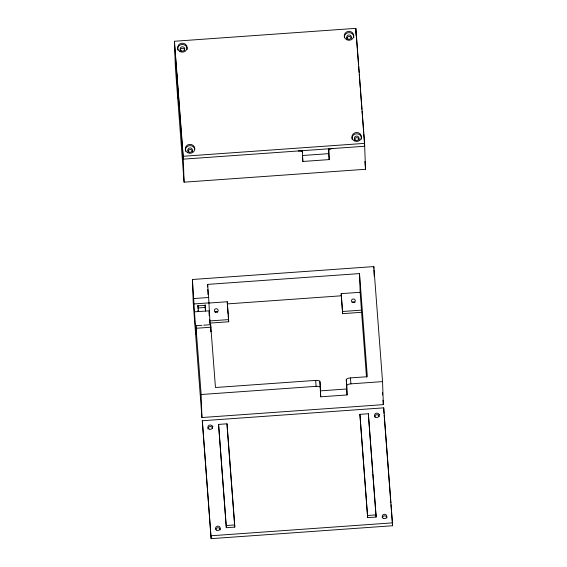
<?xml version="1.0" encoding="UTF-8"?>
<svg xmlns="http://www.w3.org/2000/svg" width="567" height="567" viewBox="0 0 567 567"><rect width="100%" height="100%" fill="white"/><g stroke="black" fill="none" stroke-linecap="round" stroke-linejoin="round"><path stroke-width="0.85" d="M175.997 63.171L178.279 98.757L178.01 90.139M210.633 324.459L210.881 331.73M174.452 41.256L355.863 28.35L364.588 143.373L365.495 169.271L184.091 182.17L175.359 67.154L174.452 41.256L183.184 156.272L184.091 182.17M183.184 156.272L364.588 143.373M302.388 155.514L328.754 153.643L328.577 148.54M302.516 157.215L302.842 161.467L329.207 159.589L328.754 148.54M192.419 279.496L373.823 266.589L382.548 381.605L383.356 404.632L201.944 417.532L193.219 302.516L192.419 279.496L195.438 326.351L196.139 334.112L195.863 325.508L201.143 394.512L201.944 417.532M207.72 286.945L207.635 284.393L359.506 273.585L367.331 376.708L350.456 377.913A4.231 1.439 -4.3 0 0 346.288 379.649L347.068 394.951L320.702 396.822L319.923 381.52A4.231 1.439 -4.3 0 0 315.656 380.386L215.46 387.509L210.633 324.444M193.857 298.533L208.628 297.477L210.137 324.352M194.212 303.933L208.975 302.884M209.152 303.033L227.268 301.743L228.699 321.751L209.712 323.105L209.514 319.242M360.158 292.296L361.59 312.297L342.61 313.65L341.178 293.642L360.158 292.296L359.506 273.585M198.174 310.128L198.287 311.581L198.081 305.811L205.254 305.301L205.211 304.833M228.118 314.104L227.346 303.905L341.249 295.804M205.254 305.301L205.46 311.07L205.183 307.442L198.011 307.952L198.032 308.462M194.488 311.85L209.251 310.801M209.641 320.943L228.621 319.597M342.61 313.65L342.532 311.489L361.512 310.142M195.87 325.749L201.944 325.316M203.681 325.196L209.762 324.763M196.118 328.279L210.881 327.223M201.143 394.512L316.103 386.333A4.231 1.439 -4.3 0 1 320.376 387.474L320.702 396.822M347.068 394.951L346.742 385.595A4.231 1.439 -4.3 0 1 350.909 383.859L382.548 381.605M320.249 390.876L346.614 388.997M202.313 420.749L383.717 407.85L392.442 522.866L392.548 525.744L211.137 538.65L202.313 420.749L211.137 538.65M218.578 424.407L227.02 423.811L234.695 524.95L234.766 527.104L226.332 527.707L218.578 424.407L226.332 527.707M359.91 414.357L368.344 413.754L376.02 514.893L376.098 517.054L367.657 517.65L359.91 414.357L367.657 517.65M226.254 525.545L234.695 524.95M367.586 515.495L376.02 514.893M211.037 535.772L392.442 522.866M178.017 90.174L178.229 92.563M210.74 331.759L210.626 330.497M198.039 305.344L198.081 305.811M355.963 31.228L358.493 64.595M358.627 66.346L359.095 72.491M359.23 74.249L360.229 87.417M360.357 89.175L361.356 102.344M361.491 104.101L361.895 109.374M362.022 111.125L362.49 117.27M362.625 119.027L363.624 132.196M363.759 133.954L364.687 146.251L183.283 159.15L174.558 44.134M364.893 161.368L365.495 169.271M382.42 392.336L382.619 394.972M383.023 400.238L383.356 404.632M384.015 413.357L383.717 407.85M384.15 415.115L387.417 458.136M387.552 459.894L390.812 502.915M390.947 504.673L391.414 510.817M391.549 512.575L392.548 525.744M361.59 312.297L366.509 377.098M372.696 472.198L368.344 413.754M372.831 473.962L376.098 517.054M350.456 377.913L350.909 383.859M341.178 293.642L342.532 311.489M346.288 379.649L346.742 385.595M328.754 153.643L329.207 159.589M302.388 150.411L302.842 161.467M319.923 381.52L320.376 387.474M315.656 380.386L316.103 386.333M228.246 315.805L228.699 321.751M227.098 425.966L234.766 527.104M207.635 284.393L208.628 297.477M208.932 311.595L209.251 315.847M204.942 305.294L205.013 306.577M197.77 305.804L197.84 307.087M205.183 307.442L205.204 307.952M373.823 266.589L373.88 268.29M373.944 269.998L374.149 275.966M355.863 28.35L356.111 35.494M302.211 150.411L302.268 152.112M227.268 301.743L227.346 303.905M227.02 423.811L227.069 425.25M207.813 289.489L207.99 294.592M185.48 151.247A4.756 4.472 -2 0 1 189.102 145.726A4.756 4.472 -2 0 1 194.779 149.362M187.911 151.077A2.325 2.19 -2 0 1 192.468 151.68M352.121 139.39A4.756 4.472 -2 0 1 356.615 133.777A4.756 4.472 -2 0 1 361.385 139.149M354.453 139.843A2.325 2.19 -2 0 1 356.778 137.646A2.325 2.19 -2 0 1 359.109 139.822M177.804 50.109A4.756 4.472 -2 0 1 182.071 44.502A4.756 4.472 -2 0 1 187.138 49.442M180.143 50.711A2.325 2.19 -2 0 1 182.22 48.372A2.325 2.19 -2 0 1 184.764 50.229M344.297 37.046A4.756 4.472 -2 0 1 349.364 32.645A4.756 4.472 -2 0 1 353.78 37.592M346.784 38.861A2.325 2.19 -2 0 1 348.776 36.529A2.325 2.19 -2 0 1 351.377 38.223M328.881 150.234A4.231 1.439 -4.3 0 1 333.049 148.497M298.242 150.971A4.231 1.439 -4.3 0 1 302.516 152.112M215.07 312.084A1.907 1.793 -2 0 1 217.756 312.155M352.043 302.459A1.907 1.793 -2 0 1 354.999 302.537M212.632 426.129A4.756 4.472 -2 0 1 213.05 426.37M207.954 428.914A2.325 2.19 -2 0 1 210.024 426.575A2.325 2.19 -2 0 1 212.575 428.432M379.273 414.271A4.756 4.472 -2 0 1 379.692 414.512M374.596 417.064A2.325 2.19 -2 0 1 376.587 414.732A2.325 2.19 -2 0 1 379.188 416.426M215.715 529.28A2.325 2.19 -2 0 1 220.272 529.883M382.271 517.891A2.325 2.19 -2 0 1 384.674 515.85A2.325 2.19 -2 0 1 386.914 518.025M187.585 152.651A4.756 4.472 -2 0 0 194.8 148.873A4.756 4.472 -2 0 0 187.741 144.904A4.756 4.472 -2 0 0 187.585 152.651M188.917 151.999A2.325 2.19 -2 0 0 192.411 150.092A2.325 2.19 -2 0 0 188.924 148.214A2.325 2.19 -2 0 0 188.917 151.999M354.226 140.793A4.756 4.472 -2 0 0 361.434 137.016A4.756 4.472 -2 0 0 354.382 133.047A4.756 4.472 -2 0 0 354.226 140.793M355.559 140.148A2.325 2.19 -2 0 0 359.053 138.242A2.325 2.19 -2 0 0 355.566 136.356A2.325 2.19 -2 0 0 355.559 140.148M179.909 51.512A4.756 4.472 -2 0 0 187.124 47.734A4.756 4.472 -2 0 0 180.065 43.765A4.756 4.472 -2 0 0 179.909 51.512M181.249 50.867A2.325 2.19 -2 0 0 184.736 48.953A2.325 2.19 -2 0 0 181.249 47.075A2.325 2.19 -2 0 0 181.249 50.867M346.55 39.662A4.756 4.472 -2 0 0 353.765 35.884A4.756 4.472 -2 0 0 346.706 31.908A4.756 4.472 -2 0 0 346.55 39.662M347.89 39.01A2.325 2.19 -2 0 0 351.377 37.103A2.325 2.19 -2 0 0 347.89 35.218A2.325 2.19 -2 0 0 347.89 39.01M215.29 312.041A1.907 1.793 -2 0 0 218.175 310.532A1.907 1.793 -2 0 0 215.347 308.937A1.907 1.793 -2 0 0 215.29 312.041M352.398 302.289A1.907 1.793 -2 0 0 355.282 300.779A1.907 1.793 -2 0 0 352.461 299.185A1.907 1.793 -2 0 0 352.398 302.289M209.053 429.07A2.325 2.19 -2 0 0 212.547 427.157A2.325 2.19 -2 0 0 209.06 425.278A2.325 2.19 -2 0 0 209.053 429.07M375.694 417.213A2.325 2.19 -2 0 0 379.188 415.306A2.325 2.19 -2 0 0 375.694 413.428A2.325 2.19 -2 0 0 375.694 417.213M216.729 530.209A2.325 2.19 -2 0 0 220.223 528.295A2.325 2.19 -2 0 0 216.729 526.417A2.325 2.19 -2 0 0 216.729 530.209M383.37 518.351A2.325 2.19 -2 0 0 386.864 516.445A2.325 2.19 -2 0 0 383.37 514.56A2.325 2.19 -2 0 0 383.37 518.351"/></g></svg>
